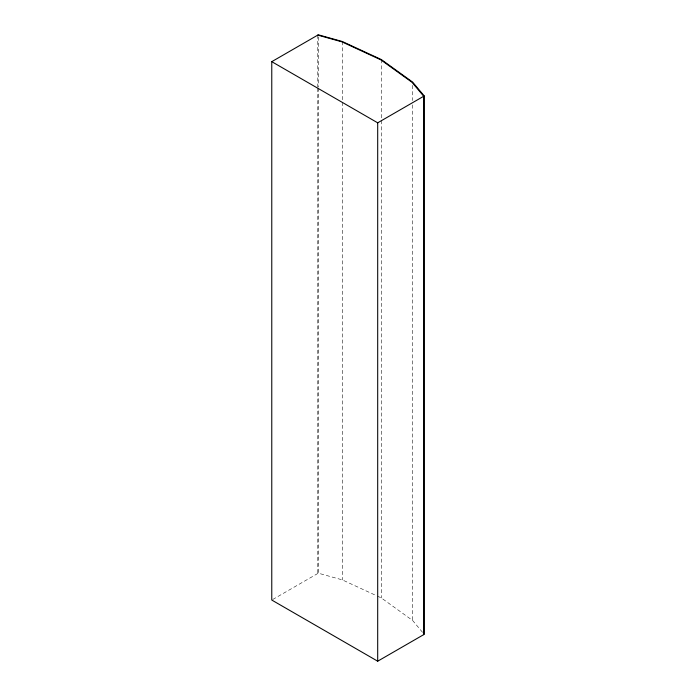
<?xml version="1.0" encoding="UTF-8"?>
<svg xmlns="http://www.w3.org/2000/svg" width="696" height="696" viewBox="0 0 696 696"><rect width="100%" height="100%" fill="white"/><g stroke="black" fill="none" stroke-linecap="round" stroke-linejoin="round"><path stroke-width="0.52" stroke-dasharray="3.48 2.61" d="M272.71 599.508L318.307 573.182L342.293 579.881L376.466 595.68M377.441 596.133L381.347 597.942L412.624 620.484L424.229 634.334M412.624 85.364L412.624 100.555M412.624 104.896L412.624 620.484M381.347 59.56L381.347 597.942M342.293 41.499L342.293 101.198M342.293 102.286L342.293 579.881M318.307 36.975L318.307 86.904M318.307 87.983L318.307 573.182M317.785 35.105L317.785 87.2M317.785 88.288L317.785 573.487"/><path stroke-width="1.04" d="M271.771 61.666L318.307 34.8L342.293 41.499L381.347 59.56L412.624 82.102L424.229 95.952L424.229 634.334L377.693 661.2L271.771 600.048L271.771 61.666L377.693 122.818L424.229 95.952M317.785 35.105L341.91 41.838L380.851 59.847L412.032 82.319L423.699 96.257L423.699 634.639M377.693 122.818L377.693 661.2"/></g></svg>
